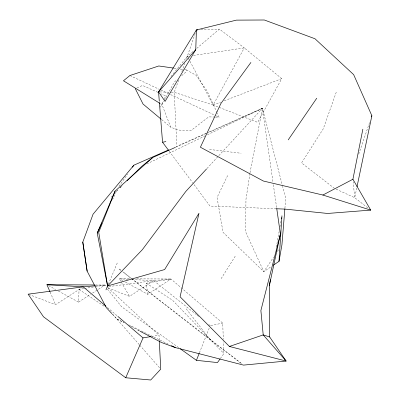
<?xml version="1.0" encoding="UTF-8"?>
<svg xmlns="http://www.w3.org/2000/svg" width="400" height="400" viewBox="0 0 400 400"><rect width="100%" height="100%" fill="white"/><g stroke="black" fill="none" stroke-linecap="round" stroke-linejoin="round"><path stroke-width="0.3" stroke-dasharray="2 1.5" d="M58.37 291.015L78.52 302.1L79.07 289.45L83.9 288.63M284.915 208.28L285.725 198.38L282.6 186.29M249.915 173.375L245.975 199.23L245.53 231.59L263.785 271.67L271.395 266.515M250.005 172.755L262.44 108.31L208.4 132.32M276.305 247.09L279.075 231.735M279.96 226.82L280.515 223.75M280.625 223.14L280.96 221.295M356.75 187.995L354.715 197.71L368.285 208.23M185.06 69.71L186.285 69.885L185.66 72.24L180.945 76.33M358.735 154.18L370.08 120.965M195.22 33.49L186.295 59.255M336.245 92.21L323.255 128.84L301.54 162.905L334.395 188.36M178.68 80.12L174.235 92.29L176.77 144.68M181.85 71.425L184.815 63.315M199.41 352.82L209.515 327.4M108.355 284.21L117.42 262.6M112.51 199.74L116.39 191.255L117.725 189.945M160.435 107.15L163.37 100.965M164.435 98.72L165.77 95.905L161.235 93.87M227.625 175.57L217.065 197.48L223.055 232.325L263.785 271.67L273.56 257.19M171.22 92.215L174.235 92.29L213.155 105.045L244.295 47.88L219.405 29.11L196.31 48.745M214.82 117.065L208.755 116.87L190.655 130.805L177.97 130.015L170.675 127.15L162 104.67L164.055 100.9M164.35 100.36L174.345 82.06L177.175 79.605M193.475 55.45L244.295 47.88L281.725 78.645L257.68 122.375L213.15 105.045L189.38 60.19M221.135 278.655L235.26 256.145M277.4 251.505L279.145 248.92M111.17 197.43L112.59 195.415M118.975 186.345L127.49 174.25M220.335 358.565L223.9 353.555L223.435 341.75M171.01 76.535L187.355 56.36L193.01 51.55M206.98 168.48L262.44 108.31L282.445 185.685M119.945 187.765L121.275 186.455M116.39 191.255L117.755 189.99M120.025 187.88L122.745 185.35M125.425 282.095L147.765 294.33L170.91 278.995L222.7 323.105L223.335 339.265M108.04 287.895L129.505 296.38L153.75 280.66L170.91 278.995L135.555 278.87M28.715 294.405L55.56 304.68L81.665 287.845M78.52 302.1L90.475 294.405M92.555 293.065L105.025 285.03L107.315 287.155M146.745 163.955L205.155 135.86M207.405 134.78L262.44 108.31L273.005 182.3M176.015 147.07L206.15 133.555M206.72 133.3L262.44 108.31M136.96 87.95L142.53 85.46L157.835 92.34M206.125 133.33L175.98 146.695M213.15 105.045L220.705 102.135M224.195 100.795L281.725 78.645M210.795 325.545L222.7 323.105M147.765 294.33L146.325 283.205L170.91 278.995M84.5 288.525L94.765 286.78M95.365 286.675L105.025 285.03L95.655 284.98M151.645 336.445L159.025 335.2L159.305 340.75M188.58 56.175L187.355 56.36L187.935 57.455M108.795 286.57L153.75 280.66L196.575 314.805M96.31 285.75L105.025 285.03M200.78 29.81L219.405 29.11M129.355 278.85L119.43 278.815L120.955 281.475M159.765 91.935L170.615 92.2M215.43 117.085L219.065 117.2L217.265 113.255M276.295 208.75L210.005 206.075L192.95 183.135M128.165 279.285L119.43 278.815L123.245 280.9M131.91 279.485L153.75 280.66M209.515 149.45L241.095 153.265M174.065 68.15L177.73 68.67M180.175 69.015L184.45 69.62M336.09 189.14L354.715 197.71L353.155 181.715M160.995 90.11L168.325 93.53M170.58 94.585L215.685 115.625M216.25 115.885L219.065 117.2M129.9 75.535L159.3 89.32M112.28 314.04L116.965 319.065L123.695 322.355M128.745 324.825L168.03 344.025M116.965 319.065L124.09 322.82M130.675 326.285L137.255 329.75M186.285 69.885L196.085 75.25L206.975 90.715L217.01 112.695M48.57 285.625L55.65 289.52M160.415 103.685L162 104.67M146.325 283.205L172.555 300.275L223.9 353.555M79.07 289.45L105.13 306.865M178.735 347.67L121.62 306.79L106.495 287.945M131.61 278.68L210.48 340.065L242.055 363.985M131.12 278.235L122.735 271.755L131.115 278.3M131.61 278.615L242.06 363.965M197.06 315.195L199.01 316.745M208.74 324.505L210.2 325.67M161.625 119.585L170.675 127.15M107.44 307.505L117.405 316.02M107.77 287.58L159.025 335.2M112.62 314.205L139.355 344.72M139.765 345.185L159.92 368.19M186.25 308.88L210.48 340.065M169.225 151.22L192.58 182.635M121.26 282.005L129.505 296.38M188.225 58L189.09 59.64M50.14 292.135L55.56 304.68M273.355 184.765L276.7 208.195M120.765 270.23L118.79 268.71L120.765 270.24"/><path stroke-width="0.6" d="M197.675 29.925L196.43 29.975L158.56 91.905L165.09 101.395L195.75 49.7L196.43 29.975L236.385 20.13L264.35 20L314.975 38.75L353.66 74.635L371.87 115.72L357.005 186.78M273.425 265.135L279.005 261.355L281.955 215.77M284.865 208.895L281.935 244.78L279.005 261.355M139.995 331.195L161.385 342.455L175.325 347.59L243.535 365.105L286.12 361.05L269.71 337L269.325 285.775L270.435 279.635M281.4 218.84L281.625 217.61M276.295 208.75L284.97 209.1L327.63 213.455L370.71 210.105L352.915 179.255L362.855 129.19M269.325 285.775L280.395 234.09L276.79 208.81M280.395 234.09L260.885 310.545L263.215 334.91L286.12 361.05L229.42 346.47L180.09 296.785L198.975 213.29L164.65 269.55L107.6 285.965L97.23 233.125L115.07 191.125L152.7 157.525L175.445 147.325M371.47 116.885L371.87 115.72M196.03 31.145L196.43 29.975M111.85 313.58L106.315 307.64L87.14 271.16L82.79 242.115L93.05 214.22L133.875 165.18L168.58 149.945M115.07 191.125L98.725 232.34L107.6 285.965L142.355 249.675L185.81 191.445L206.555 168.94M180.25 348.755L196.425 360.33L199.18 353.4M105.965 289.895L107.875 285.345M95.685 285.805L83.235 286.835L28.13 294.18L43.49 316.79L125.725 377.76L143.04 337.905L151.03 336.55M97.23 233.125L101.89 222.94M288.21 139.89L316.76 98.205M132.455 167.195L133.875 165.18M219.98 359.065L217.48 362.57L196.425 360.33M250.92 62.44L220.895 103.52L200.385 147.225L263.37 181.02L322.87 195.035L370.71 210.105M159.3 101.225L158.56 91.905L159.34 90.945M158.56 91.905L195.755 49.7M127.045 180.785L141.69 166.385L152.7 157.525M322.87 195.035L352.915 179.255M229.42 346.47L263.215 334.91L269.71 337M159.4 102.47L162.555 142.245L165.915 141.57M49.89 291.565L46.935 284.725L94.405 284.975M46.935 284.725L83.235 286.835L106.015 306.29M125.725 377.76L150.71 380L160.74 369.125L159.305 340.75M173.45 68.06L158.785 65.98L129.9 75.535L123.46 80.785L159.89 103.36M171.395 345.67L175.325 347.59M137.8 330.04L138.9 330.615M161.15 119.19L143.055 104.06L135.295 88.695M117.88 316.425L143.04 337.905M162.555 142.245L168.855 150.725M82.79 242.115L87.14 271.16"/></g></svg>
